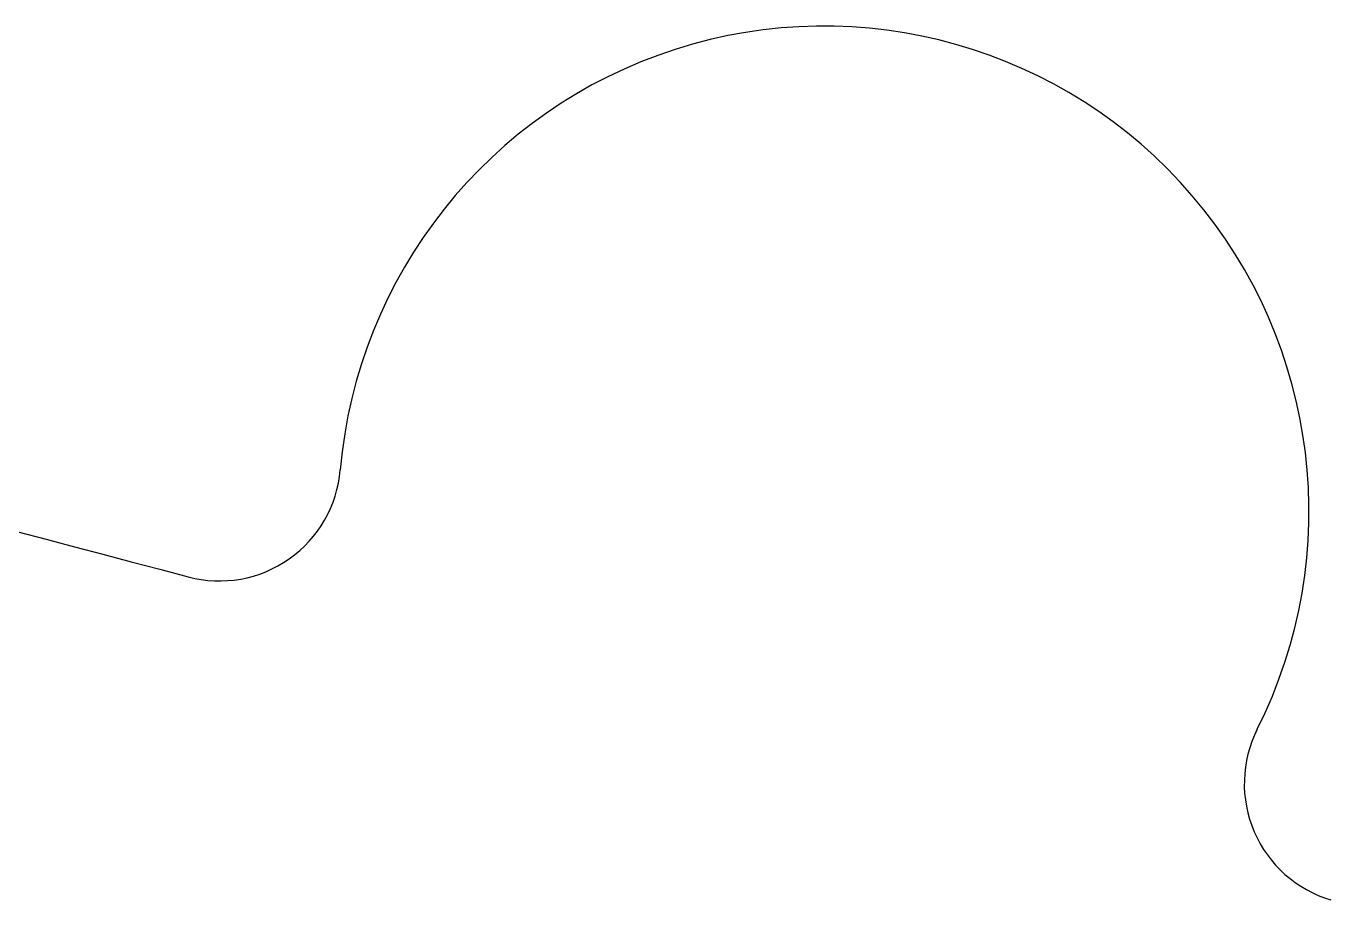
# Model space of a CAD drawing. Extents: x 14 to 1461, y -733 to -10.
# Drawn here: x 1270.4 to 1324.2, y -90.8 to -54.8 of the extents above; entities that cross this region are included whole.
import ezdxf

# ---------------------------------------------------------------- set-up
doc = ezdxf.new("R2010")
doc.units = 0

msp = doc.modelspace()

# ---------------------------------------------------------------- linework, layer by layer
at = {"layer": 'Cut', "color": 0}
for p, q in [((1270.046225, -75.650939), (1271.212395, -75.95621)), ((1271.212395, -75.95621), (1272.380567, -76.263009)), ((1272.380567, -76.263009), (1273.550744, -76.571336)), ((1273.550744, -76.571336), (1274.722929, -76.881196)), ((1274.722929, -76.881196), (1275.897125, -77.192589)), ((1275.897125, -77.192589), (1277.073334, -77.50552))]:
    msp.add_line(p, q, dxfattribs=at)
for centre, radius, start, end in [((1303.270207, -74.799714), 19.99996, 333.296863, 175.122611), ((1278.360784, -72.674125), 4.99999, 255.078796, 355.122611), ((1325.603832, -86.033889), 4.99999, 153.296863, 253.383974)]:
    msp.add_arc(centre, radius, start, end, dxfattribs=at)

doc.saveas('drawing.dxf')
